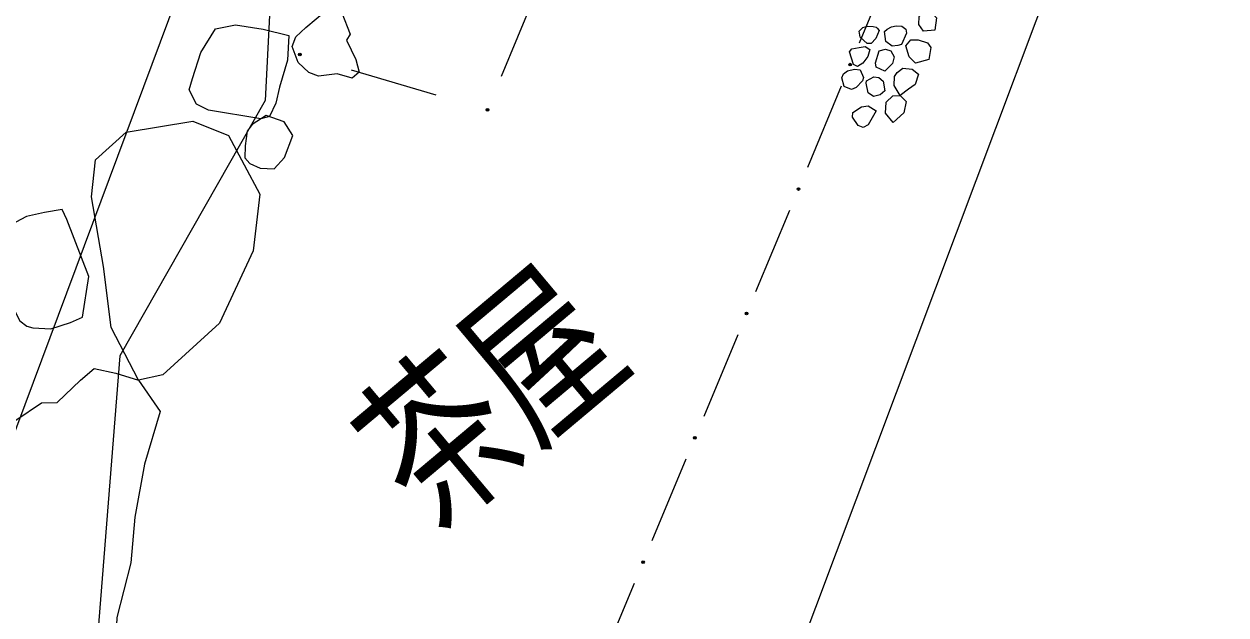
# Model space of a CAD drawing. Header units: metres. Extents: x -10443 to -4073, y -33280 to -26846.
# Drawn here: x -7928.21 to -7921.41, y -29718.45 to -29715.11 of the extents above; entities that cross this region are included whole.
import ezdxf
from ezdxf.enums import TextEntityAlignment as Align

# ---------------------------------------------------------------- set-up
doc = ezdxf.new("R2010")
doc.units = ezdxf.units.M
doc.header["$MEASUREMENT"] = 0
doc.linetypes.add('CONTINUOUS_1', pattern=[0])
doc.linetypes.add('CONTINUOUS_2', pattern=[0])
for name, color, linetype, lineweight in [('園路', 241, 'CONTINUOUS_2', 18), ('構造物', 241, 'CONTINUOUS_2', 18), ('石', 241, 'CONTINUOUS_2', 18), ('護岸', 241, 'CONTINUOUS_2', 18)]:
    doc.layers.add(name, color=color, linetype=linetype, lineweight=lineweight)
doc.styles.add('MS Gothic', font='MS Gothic.ttf')

msp = doc.modelspace()

# ---------------------------------------------------------------- hatches: boundary and pattern name
at = {"layer": '園路', "linetype": 'CONTINUOUS_1', "lineweight": 18}
for points in [[(-7926.6463, -29715.2799, 1), (-7926.6613, -29715.2799, 1)], [(-7923.5313, -29715.3372, 1), (-7923.5463, -29715.3372, 1)], [(-7925.5844, -29715.5934, 1), (-7925.5994, -29715.5934, 1)], [(-7923.8244, -29716.0415, 1), (-7923.8394, -29716.0415, 1)], [(-7924.1175, -29716.7457, 1), (-7924.1325, -29716.7457, 1)], [(-7924.4106, -29717.4499, 1), (-7924.4256, -29717.4499, 1)], [(-7924.7037, -29718.1541, 1), (-7924.7187, -29718.1541, 1)]]:
    msp.add_hatch(color=241, dxfattribs=at).paths.add_polyline_path(points, flags=0)

# ---------------------------------------------------------------- linework, layer by layer
at = {"layer": '園路', "color": 1, "linetype": 'CONTINUOUS_1', "lineweight": 18}
for p, q in [((-7923.2962, -29714.7543), (-7923.4884, -29715.2159)), ((-7925.5129, -29715.403), (-7925.3213, -29714.9411)), ((-7926.3626, -29715.3659), (-7925.8831, -29715.5075)), ((-7923.5893, -29715.4585), (-7923.7814, -29715.9202)), ((-7923.8824, -29716.1628), (-7924.0745, -29716.6244)), ((-7924.1755, -29716.867), (-7924.3676, -29717.3286)), ((-7924.4686, -29717.5712), (-7924.6607, -29718.0328)), ((-7924.7616, -29718.2754), (-7924.9537, -29718.737))]:
    msp.add_line(p, q, dxfattribs=at)
for centre in [(-7926.6538, -29715.2799), (-7923.5388, -29715.3372), (-7925.5919, -29715.5934), (-7923.8319, -29716.0415), (-7924.125, -29716.7457), (-7924.4181, -29717.4499), (-7924.7112, -29718.1541)]:
    msp.add_circle(centre, 0.0075, dxfattribs=at)
at = {"layer": '構造物', "color": 1, "linetype": 'CONTINUOUS_2', "lineweight": 18, "flags": 128}
msp.add_lwpolyline([(-7925.4873, -29712.5735), (-7922.0378, -29713.8888), (-7924.636, -29720.8114), (-7928.9273, -29719.188), (-7926.9639, -29713.9267), (-7926.1332, -29714.282)], close=True, dxfattribs=at)
at = {"layer": '石', "color": 4, "linetype": 'CONTINUOUS_2', "lineweight": 18, "flags": 128}
for points in [[(-7926.3578, -29715.4138), (-7926.4423, -29715.3891), (-7926.5475, -29715.403), (-7926.602, -29715.3823), (-7926.6634, -29715.325), (-7926.6974, -29715.2339), (-7926.6767, -29715.1794), (-7926.6201, -29715.1266), (-7926.5032, -29715.0285), (-7926.4164, -29715.0433), (-7926.3693, -29715.1658), (-7926.3895, -29715.1987), (-7926.3355, -29715.3074), (-7926.3173, -29715.3798)], [(-7923.06, -29715.1414), (-7923.124, -29715.1474), (-7923.1497, -29715.1105), (-7923.1485, -29715.0644), (-7923.1213, -29715.0335), (-7923.1122, -29715.0285), (-7923.0694, -29715.0511), (-7923.0511, -29715.0729)], [(-7926.8747, -29715.6451), (-7927.1701, -29715.5947), (-7927.238, -29715.5606), (-7927.2805, -29715.48), (-7927.2612, -29715.4151), (-7927.2133, -29715.2681), (-7927.1307, -29715.1344), (-7927.0177, -29715.1118), (-7926.861, -29715.1375), (-7926.7155, -29715.1724), (-7926.7225, -29715.3119), (-7926.7693, -29715.4658), (-7926.7891, -29715.5546), (-7926.8258, -29715.6314)], [(-7923.3933, -29715.1885), (-7923.4208, -29715.2169), (-7923.442, -29715.2169), (-7923.4822, -29715.1816), (-7923.4889, -29715.1483), (-7923.4668, -29715.1262), (-7923.4402, -29715.1198), (-7923.4086, -29715.1216), (-7923.3926, -29715.1259), (-7923.3863, -29715.1313), (-7923.375, -29715.1448)], [(-7923.249, -29715.2232), (-7923.2688, -29715.2292), (-7923.3018, -29715.2321), (-7923.338, -29715.2058), (-7923.3456, -29715.1503), (-7923.329, -29715.1363), (-7923.3058, -29715.1239), (-7923.2783, -29715.1186), (-7923.2467, -29715.1204), (-7923.225, -29715.1358), (-7923.2212, -29715.1592)], [(-7923.4388, -29715.2904), (-7923.4671, -29715.3284), (-7923.4968, -29715.3479), (-7923.5208, -29715.3362), (-7923.5424, -29715.264), (-7923.5304, -29715.2487), (-7923.4883, -29715.2398), (-7923.4551, -29715.235), (-7923.4287, -29715.2518)], [(-7923.0933, -29715.3075), (-7923.1703, -29715.3296), (-7923.2061, -29715.2933), (-7923.2238, -29715.2311), (-7923.1963, -29715.1974), (-7923.1544, -29715.1967), (-7923.1024, -29715.2143), (-7923.0831, -29715.2405)], [(-7923.3003, -29715.3312), (-7923.3432, -29715.3751), (-7923.3917, -29715.352), (-7923.3967, -29715.3271), (-7923.3754, -29715.2596), (-7923.339, -29715.2503), (-7923.3089, -29715.2587), (-7923.2907, -29715.293)], [(-7923.5052, -29715.4666), (-7923.5323, -29715.4786), (-7923.5731, -29715.4616), (-7923.5862, -29715.4123), (-7923.5765, -29715.39), (-7923.5538, -29715.3728), (-7923.5155, -29715.3636), (-7923.483, -29715.3664), (-7923.4646, -29715.4095), (-7923.4692, -29715.4293)], [(-7923.1707, -29715.4495), (-7923.2092, -29715.4765), (-7923.257, -29715.5113), (-7923.2897, -29715.4564), (-7923.2881, -29715.4046), (-7923.273, -29715.3813), (-7923.2406, -29715.3567), (-7923.1877, -29715.3628), (-7923.1526, -29715.3919)], [(-7923.3422, -29715.4856), (-7923.3703, -29715.5092), (-7923.4067, -29715.5185), (-7923.4367, -29715.4976), (-7923.4492, -29715.4426), (-7923.4461, -29715.4294), (-7923.4056, -29715.406), (-7923.3771, -29715.4104), (-7923.352, -29715.4318)], [(-7923.2353, -29715.6099), (-7923.295, -29715.6654), (-7923.3395, -29715.6124), (-7923.3355, -29715.5506), (-7923.2976, -29715.5135), (-7923.257, -29715.5113), (-7923.2225, -29715.5461)], [(-7923.4371, -29715.6786), (-7923.4662, -29715.6924), (-7923.4942, -29715.6822), (-7923.5257, -29715.6342), (-7923.5233, -29715.6075), (-7923.4744, -29715.5771), (-7923.4373, -29715.5707), (-7923.3926, -29715.5987)], [(-7927.5656, -29717.1235), (-7927.7204, -29716.8246), (-7927.7652, -29716.4805), (-7927.8316, -29716.0855), (-7927.8104, -29715.8769), (-7927.6352, -29715.7193), (-7927.2579, -29715.6572), (-7927.0574, -29715.7381), (-7926.8789, -29716.0708), (-7926.9167, -29716.3923), (-7927.108, -29716.8003), (-7927.4277, -29717.0933)], [(-7927.7301, -29719.0314), (-7927.9165, -29718.9926), (-7928.0115, -29718.892), (-7928.1526, -29718.8249), (-7928.2323, -29718.7804), (-7928.3036, -29718.607), (-7928.3731, -29718.5115), (-7928.3885, -29718.1268), (-7928.3906, -29717.9536), (-7928.3838, -29717.6775), (-7928.4069, -29717.4477), (-7928.1158, -29717.2512), (-7928.0264, -29717.2504), (-7927.8942, -29717.1236), (-7927.8165, -29717.0583), (-7927.6947, -29717.0834), (-7927.5656, -29717.1235), (-7927.4428, -29717.3014), (-7927.5323, -29717.5992), (-7927.5874, -29717.8999), (-7927.6099, -29718.1574), (-7927.6889, -29718.4676), (-7927.6995, -29718.7204), (-7927.7301, -29719.0314), (-7927.9165, -29718.9926)]]:
    msp.add_lwpolyline(points, close=True, dxfattribs=at)
for points in [[(-7926.9516, -29715.7133), (-7926.9632, -29715.7968), (-7926.964, -29715.8651), (-7926.9369, -29715.8974), (-7926.8786, -29715.9238), (-7926.7994, -29715.9265), (-7926.74, -29715.8625), (-7926.6924, -29715.7377), (-7926.7411, -29715.6608), (-7926.8431, -29715.6254), (-7926.9235, -29715.6756), (-7926.9516, -29715.7133)], [(-7928.1636, -29716.8281), (-7928.0628, -29716.8331), (-7927.952, -29716.7966), (-7927.8828, -29716.7668), (-7927.8472, -29716.5367), (-7927.9715, -29716.2145), (-7927.9974, -29716.1584), (-7928.0988, -29716.1752), (-7928.2006, -29716.197), (-7928.3162, -29716.2587), (-7928.3625, -29716.3187), (-7928.3677, -29716.4079), (-7928.3711, -29716.4909), (-7928.3667, -29716.5579), (-7928.3488, -29716.6018), (-7928.2721, -29716.7212), (-7928.237, -29716.7883), (-7928.1974, -29716.8187), (-7928.1636, -29716.8281)]]:
    msp.add_lwpolyline(points, dxfattribs=at)
at = {"layer": '護岸', "color": 1, "lineweight": 18, "flags": 128}
msp.add_lwpolyline([(-7925.0305, -29687.6101), (-7919.0167, -29689.9769), (-7916.9005, -29690.9146), (-7916.3655, -29691.3106, 0.118487), (-7916.4571, -29692.8708), (-7916.8051, -29693.1629, 0.307861), (-7917.6195, -29694.5875), (-7918.0474, -29695.2388), (-7918.1429, -29695.3149, 0.21943), (-7919.1042, -29697.0194), (-7919.1409, -29697.6432), (-7918.8618, -29698.4469), (-7919.0279, -29699.0146, 0.208621), (-7919.2646, -29700.5891), (-7919.019, -29701.4588), (-7919.0354, -29702.0684), (-7919.2184, -29702.4197, -0.201585), (-7920.2627, -29703.8211), (-7920.4238, -29703.8101), (-7921.0775, -29704.928), (-7920.7602, -29706.1185, 0.220758), (-7921.9358, -29707.2697), (-7922.9183, -29707.2375), (-7923.1403, -29707.5226), (-7923.3965, -29708.1989), (-7924.5899, -29707.9153), (-7926.787, -29714.3179), (-7926.8491, -29715.5396), (-7927.6728, -29716.9858), (-7927.838, -29719.0794), (-7927.1123, -29719.8788), (-7925.8805, -29720.1165), (-7925.0835, -29720.6475), (-7925.147, -29721.2197), (-7924.7631, -29721.8703), (-7925.2796, -29724.5055), (-7924.9927, -29724.759), (-7924.5089, -29725.2179), (-7923.8846, -29726.224), (-7924.1332, -29727.8401), (-7925.2874, -29729.3553), (-7925.7116, -29730.0571), (-7925.2464, -29730.7293), (-7926.0547, -29731.0617), (-7927.2294, -29731.2814), (-7928.1108, -29731.5267), (-7928.5135, -29732.1364), (-7929.8649, -29733.1468), (-7930.8368, -29732.4303), (-7933.9944, -29733.9679), (-7935.5547, -29733.992), (-7936.0426, -29733.8828), (-7936.6892, -29734.0546), (-7937.3947, -29733.9794), (-7937.9989, -29733.0532), (-7938.788, -29731.9362), (-7938.9556, -29731.0885), (-7939.3133, -29729.9554), (-7939.0722, -29726.7385), (-7939.2204, -29725.2072), (-7937.8386, -29723.1795), (-7936.7513, -29722.355), (-7936.1206, -29722.5177), (-7935.5849, -29722.6452), (-7934.4143, -29722.4698), (-7933.3628, -29722.5977), (-7932.9348, -29722.6889), (-7932.5592, -29722.2858), (-7931.7985, -29722.6689), (-7930.6651, -29722.0007), (-7930.8479, -29720.5067), (-7931.5365, -29719.4701), (-7931.3633, -29718.6164), (-7932.1005, -29718.0324), (-7932.1561, -29717.3378), (-7933.4715, -29716.0941), (-7934.5038, -29715.4529), (-7934.7416, -29714.6394), (-7935.56, -29714.1647), (-7935.3523, -29713.2244), (-7934.6995, -29712.9292), (-7934.6804, -29711.8919), (-7934.1119, -29711.1951), (-7933.7041, -29710.4247), (-7933.7011, -29709.7083), (-7933.0526, -29708.9171), (-7932.7651, -29707.4733), (-7932.9116, -29706.6901), (-7933.22, -29706.7238), (-7932.8203, -29705.9546), (-7931.8577, -29705.6715), (-7930.7137, -29704.9685), (-7930.1285, -29704.4226), (-7928.9935, -29702.0974), (-7928.4394, -29700.9516), (-7927.5728, -29698.8955), (-7927.477, -29697.8642), (-7927.8797, -29697.4708), (-7927.9427, -29696.4975), (-7927.6073, -29696.3546), (-7927.6408, -29694.9721), (-7927.6261, -29693.2171), (-7927.3325, -29691.5742), (-7927.2235, -29691.2634), (-7926.5343, -29689.851), (-7926.6522, -29688.6547), (-7925.0305, -29687.6101)], format="xyb", dxfattribs=at)

# ---------------------------------------------------------------- texts
at = {"layer": '構造物', "style": 'MS Gothic'}
msp.add_text('茶屋', height=0.75, rotation=40, dxfattribs=at).set_placement((-7925.9106, -29717.9852), (-7924.7615, -29717.021), align=Align.FIT)

doc.saveas('drawing.dxf')
